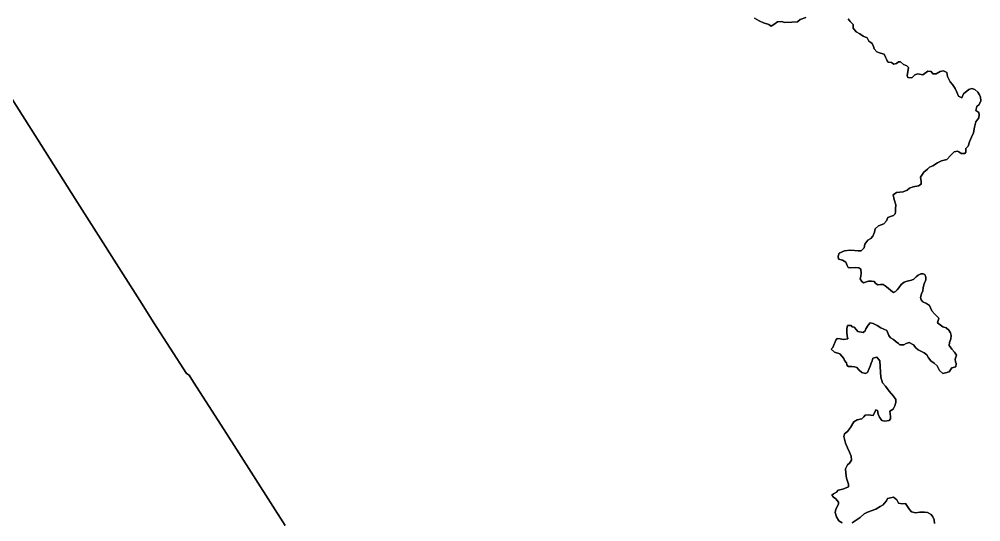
# Model space of a CAD drawing. Header units: inches. Extents: x 33.9 to 41.9, y -4.8 to 5.4.
# Drawn here: x 35.956 to 36.467, y 1.171 to 1.438 of the extents above; entities that cross this region are included whole.
import ezdxf

# ---------------------------------------------------------------- set-up
doc = ezdxf.new("R2010")
doc.units = ezdxf.units.IN
doc.header["$MEASUREMENT"] = 0
doc.layers.add('Counties', color=7, linetype='Continuous')

msp = doc.modelspace()

# ---------------------------------------------------------------- linework, layer by layer
at = {"layer": 'Counties'}
for points in [[(36.37418, 1.43893), (36.37126, 1.43791), (36.36987, 1.43664), (36.36683, 1.43639), (36.36291, 1.43627), (36.36152, 1.43678), (36.35925, 1.43665), (36.35722, 1.43525), (36.35583, 1.43424), (36.35456, 1.43513), (36.35166, 1.43615), (36.34938, 1.43718), (36.34698, 1.43858)], [(36.34698, 1.43858), (36.34938, 1.43718), (36.35166, 1.43615), (36.35456, 1.43513), (36.35583, 1.43424), (36.35722, 1.43525), (36.35925, 1.43665), (36.36152, 1.43678), (36.36291, 1.43627), (36.36683, 1.43639), (36.36987, 1.43664), (36.37126, 1.43791), (36.37418, 1.43893)], [(36.37418, 1.43893), (36.37126, 1.43791), (36.36987, 1.43664), (36.36683, 1.43639), (36.36291, 1.43627), (36.36152, 1.43678), (36.35925, 1.43665), (36.35722, 1.43525), (36.35583, 1.43424), (36.35456, 1.43513), (36.35166, 1.43615), (36.34938, 1.43718), (36.34698, 1.43858)], [(36.34698, 1.43858), (36.34938, 1.43718), (36.35166, 1.43615), (36.35456, 1.43513), (36.35583, 1.43424), (36.35722, 1.43525), (36.35925, 1.43665), (36.36152, 1.43678), (36.36291, 1.43627), (36.36683, 1.43639), (36.36987, 1.43664), (36.37126, 1.43791), (36.37418, 1.43893)], [(36.39352, 1.17038), (36.39175, 1.1714), (36.39049, 1.17357), (36.38986, 1.17574), (36.39012, 1.17752), (36.39113, 1.17918), (36.39151, 1.18045), (36.39152, 1.18122), (36.39025, 1.18313), (36.38899, 1.1839), (36.38798, 1.18504), (36.38899, 1.18568), (36.39051, 1.18657), (36.3914, 1.18759), (36.39393, 1.18822), (36.39697, 1.18949), (36.39697, 1.19089), (36.39584, 1.19395), (36.39547, 1.19676), (36.39534, 1.19892), (36.39636, 1.20109), (36.3975, 1.20198), (36.39851, 1.20364), (36.39827, 1.2058), (36.39738, 1.20784), (36.39638, 1.21014), (36.39524, 1.21269), (36.39436, 1.21613), (36.39475, 1.21753), (36.39639, 1.2188), (36.39791, 1.22097), (36.39969, 1.2239), (36.40146, 1.22504), (36.40399, 1.22555), (36.40501, 1.22657), (36.40577, 1.22758), (36.40729, 1.22771), (36.40868, 1.22745), (36.41007, 1.22732), (36.41058, 1.22834), (36.41134, 1.23038), (36.41235, 1.23), (36.4126, 1.22808), (36.41335, 1.22643), (36.41462, 1.22477), (36.41626, 1.22426), (36.41854, 1.22463), (36.4193, 1.22565), (36.4193, 1.2268), (36.4188, 1.22973), (36.42057, 1.23075), (36.42159, 1.23253), (36.4221, 1.23419), (36.42197, 1.23584), (36.42084, 1.23763), (36.41844, 1.24031), (36.41655, 1.24286), (36.41491, 1.24465), (36.41415, 1.24771), (36.41391, 1.25038), (36.41366, 1.25344), (36.41354, 1.25637), (36.4119, 1.25829), (36.40987, 1.25778), (36.40949, 1.25638), (36.40898, 1.25511), (36.40835, 1.25358), (36.40784, 1.2523), (36.40695, 1.25014), (36.40581, 1.24976), (36.40391, 1.25027), (36.40265, 1.25142), (36.40139, 1.25282), (36.4, 1.25321), (36.39874, 1.25334), (36.39671, 1.25347), (36.39608, 1.25436), (36.39583, 1.25538), (36.39482, 1.25653), (36.39444, 1.25768), (36.3923, 1.2601), (36.38939, 1.261), (36.38762, 1.26265), (36.38864, 1.26355), (36.39016, 1.26737), (36.39092, 1.26826), (36.39244, 1.26813), (36.39421, 1.26774), (36.39649, 1.26812), (36.39624, 1.26965), (36.39599, 1.27157), (36.39599, 1.27335), (36.39637, 1.27526), (36.39827, 1.27513), (36.39878, 1.27449), (36.39991, 1.27423), (36.40118, 1.27296), (36.40193, 1.27207), (36.40471, 1.27155), (36.40573, 1.27232), (36.40611, 1.27346), (36.40738, 1.27537), (36.40839, 1.27652), (36.41004, 1.27626), (36.41206, 1.27511), (36.41408, 1.27396), (36.41572, 1.27319), (36.41724, 1.27255), (36.41825, 1.26988), (36.41925, 1.2686), (36.42077, 1.26771), (36.42229, 1.26656), (36.42342, 1.26566), (36.42418, 1.2649), (36.42633, 1.2649), (36.4276, 1.26566), (36.42912, 1.26617), (36.43152, 1.26489), (36.43265, 1.26336), (36.43391, 1.26221), (36.43707, 1.26067), (36.43859, 1.25953), (36.43934, 1.25799), (36.44061, 1.25634), (36.44237, 1.25519), (36.44401, 1.25378), (36.44527, 1.25123), (36.44704, 1.2497), (36.44844, 1.24995), (36.45046, 1.25059), (36.45173, 1.25275), (36.45388, 1.25326), (36.45414, 1.25491), (36.45376, 1.25594), (36.45363, 1.25721), (36.45427, 1.2595), (36.45326, 1.26103), (36.45187, 1.26257), (36.45036, 1.26461), (36.45049, 1.26614), (36.45125, 1.26817), (36.45151, 1.26996), (36.45113, 1.27136), (36.45025, 1.27263), (36.44886, 1.27391), (36.44696, 1.27455), (36.44418, 1.27659), (36.44482, 1.27914), (36.44268, 1.28131), (36.44116, 1.28297), (36.44053, 1.2845), (36.4399, 1.2859), (36.43826, 1.2868), (36.43637, 1.28769), (36.43548, 1.28884), (36.43511, 1.29012), (36.43562, 1.29203), (36.43638, 1.29368), (36.43663, 1.29547), (36.43714, 1.29738), (36.43803, 1.29942), (36.43804, 1.30094), (36.43753, 1.30222), (36.43665, 1.30273), (36.43538, 1.30261), (36.43399, 1.30197), (36.43285, 1.30108), (36.43158, 1.29981), (36.43032, 1.2993), (36.42804, 1.29879), (36.42652, 1.29828), (36.42487, 1.29701), (36.42361, 1.29523), (36.42272, 1.29408), (36.42183, 1.29319), (36.42082, 1.29281), (36.41943, 1.29371), (36.41804, 1.29498), (36.4164, 1.29626), (36.41539, 1.29703), (36.41387, 1.29703), (36.41223, 1.29678), (36.41122, 1.29767), (36.41058, 1.29856), (36.40907, 1.29882), (36.40755, 1.29869), (36.40489, 1.29793), (36.40401, 1.29857), (36.40312, 1.29997), (36.40338, 1.3015), (36.40364, 1.30291), (36.40351, 1.3052), (36.40238, 1.30584), (36.40048, 1.3061), (36.39808, 1.30584), (36.39669, 1.30597), (36.39618, 1.30712), (36.39555, 1.30878), (36.39366, 1.30993), (36.39164, 1.31044), (36.39139, 1.3121), (36.39202, 1.31363), (36.39481, 1.3149), (36.39784, 1.31527), (36.40012, 1.31502), (36.40202, 1.31489), (36.40366, 1.31488), (36.40531, 1.31641), (36.40556, 1.31845), (36.40709, 1.32061), (36.40873, 1.32138), (36.40975, 1.32265), (36.41063, 1.32482), (36.41114, 1.3266), (36.41279, 1.32825), (36.4157, 1.32927), (36.4171, 1.3308), (36.41773, 1.33258), (36.41925, 1.33321), (36.42077, 1.33359), (36.42166, 1.33461), (36.42179, 1.33563), (36.42192, 1.33703), (36.42205, 1.33933), (36.42117, 1.34213), (36.42066, 1.34468), (36.42244, 1.34595), (36.42598, 1.3462), (36.428, 1.34709), (36.42927, 1.34811), (36.4313, 1.34887), (36.43408, 1.34951), (36.43547, 1.3504), (36.43548, 1.3518), (36.43523, 1.35396), (36.437, 1.35664), (36.4389, 1.35829), (36.43992, 1.35931), (36.44169, 1.36007), (36.4441, 1.36173), (36.44637, 1.36274), (36.44916, 1.3635), (36.45131, 1.36566), (36.45296, 1.36758), (36.45473, 1.36783), (36.45549, 1.36744), (36.45675, 1.36655), (36.45865, 1.36655), (36.45916, 1.36731), (36.45929, 1.36922), (36.46055, 1.3705), (36.46119, 1.37279), (36.46233, 1.37534), (36.46335, 1.37763), (36.46386, 1.38056), (36.4645, 1.38349), (36.46615, 1.38553), (36.4664, 1.38718), (36.46615, 1.38833), (36.46464, 1.38948), (36.46502, 1.39152), (36.46641, 1.39266), (36.46718, 1.3947), (36.46705, 1.39648), (36.46642, 1.39776), (36.46567, 1.39929), (36.46403, 1.40069), (36.46238, 1.40121), (36.46086, 1.40057), (36.45795, 1.39828), (36.45706, 1.39624), (36.45542, 1.39714), (36.45454, 1.39918), (36.45366, 1.40109), (36.45214, 1.40326), (36.45088, 1.40479), (36.45013, 1.40619), (36.4495, 1.40747), (36.44912, 1.40964), (36.44735, 1.41053), (36.44558, 1.41015), (36.44343, 1.40888), (36.44178, 1.40901), (36.44077, 1.41016), (36.439, 1.41041), (36.43634, 1.40851), (36.43381, 1.40889), (36.43217, 1.40839), (36.43052, 1.40686), (36.4285, 1.40699), (36.42812, 1.40801), (36.4285, 1.41005), (36.42876, 1.41234), (36.42788, 1.41323), (36.42611, 1.414), (36.42459, 1.41541), (36.42346, 1.41528), (36.42232, 1.41439), (36.42105, 1.41414), (36.41979, 1.4149), (36.41802, 1.41516), (36.41739, 1.4158), (36.41701, 1.41669), (36.4165, 1.41784), (36.41587, 1.4195), (36.41398, 1.42001), (36.41196, 1.42065), (36.41057, 1.42231), (36.41019, 1.42358), (36.40956, 1.42511), (36.40868, 1.42562), (36.40779, 1.42626), (36.40678, 1.42805), (36.40464, 1.42894), (36.40299, 1.43022), (36.40097, 1.43137), (36.39946, 1.43328), (36.39934, 1.43519), (36.3977, 1.43685), (36.39669, 1.43826)], [(36.39669, 1.43826), (36.3977, 1.43685), (36.39934, 1.43519), (36.39946, 1.43328), (36.40097, 1.43137), (36.40299, 1.43022), (36.40464, 1.42894), (36.40678, 1.42805), (36.40779, 1.42626), (36.40868, 1.42562), (36.40956, 1.42511), (36.41019, 1.42358), (36.41057, 1.42231), (36.41196, 1.42065), (36.41398, 1.42001), (36.41587, 1.4195), (36.4165, 1.41784), (36.41701, 1.41669), (36.41739, 1.4158), (36.41802, 1.41516), (36.41979, 1.4149), (36.42105, 1.41414), (36.42232, 1.41439), (36.42346, 1.41528), (36.42459, 1.41541), (36.42611, 1.414), (36.42788, 1.41323), (36.42876, 1.41234), (36.4285, 1.41005), (36.42812, 1.40801), (36.4285, 1.40699), (36.43052, 1.40686), (36.43217, 1.40839), (36.43381, 1.40889), (36.43634, 1.40851), (36.439, 1.41041), (36.44077, 1.41016), (36.44178, 1.40901), (36.44343, 1.40888), (36.44558, 1.41015), (36.44735, 1.41053), (36.44912, 1.40964), (36.4495, 1.40747), (36.45013, 1.40619), (36.45088, 1.40479), (36.45214, 1.40326), (36.45366, 1.40109), (36.45454, 1.39918), (36.45542, 1.39714), (36.45706, 1.39624), (36.45795, 1.39828), (36.46086, 1.40057), (36.46238, 1.40121), (36.46403, 1.40069), (36.46567, 1.39929), (36.46642, 1.39776), (36.46705, 1.39648), (36.46718, 1.3947), (36.46641, 1.39266), (36.46502, 1.39152), (36.46464, 1.38948), (36.46615, 1.38833), (36.4664, 1.38718), (36.46615, 1.38553), (36.4645, 1.38349), (36.46386, 1.38056), (36.46335, 1.37763), (36.46233, 1.37534), (36.46119, 1.37279), (36.46055, 1.3705), (36.45929, 1.36922), (36.45916, 1.36731), (36.45865, 1.36655), (36.45675, 1.36655), (36.45549, 1.36744), (36.45473, 1.36783), (36.45296, 1.36758), (36.45131, 1.36566), (36.44916, 1.3635), (36.44637, 1.36274), (36.4441, 1.36173), (36.44169, 1.36007), (36.43992, 1.35931), (36.4389, 1.35829), (36.437, 1.35664), (36.43523, 1.35396), (36.43548, 1.3518), (36.43547, 1.3504), (36.43408, 1.34951), (36.4313, 1.34887), (36.42927, 1.34811), (36.428, 1.34709), (36.42598, 1.3462), (36.42244, 1.34595), (36.42066, 1.34468), (36.42117, 1.34213), (36.42205, 1.33933), (36.42192, 1.33703), (36.42179, 1.33563), (36.42166, 1.33461), (36.42077, 1.33359), (36.41925, 1.33321), (36.41773, 1.33258), (36.4171, 1.3308), (36.4157, 1.32927), (36.41279, 1.32825), (36.41114, 1.3266), (36.41063, 1.32482), (36.40975, 1.32265), (36.40873, 1.32138), (36.40709, 1.32061), (36.40556, 1.31845), (36.40531, 1.31641), (36.40366, 1.31488), (36.40202, 1.31489), (36.40012, 1.31502), (36.39784, 1.31527), (36.39481, 1.3149), (36.39202, 1.31363), (36.39139, 1.3121), (36.39164, 1.31044), (36.39366, 1.30993), (36.39555, 1.30878), (36.39618, 1.30712), (36.39669, 1.30597), (36.39808, 1.30584), (36.40048, 1.3061), (36.40238, 1.30584), (36.40351, 1.3052), (36.40364, 1.30291), (36.40338, 1.3015), (36.40312, 1.29997), (36.40401, 1.29857), (36.40489, 1.29793), (36.40755, 1.29869), (36.40907, 1.29882), (36.41058, 1.29856), (36.41122, 1.29767), (36.41223, 1.29678), (36.41387, 1.29703), (36.41539, 1.29703), (36.4164, 1.29626), (36.41804, 1.29498), (36.41943, 1.29371), (36.42082, 1.29281), (36.42183, 1.29319), (36.42272, 1.29408), (36.42361, 1.29523), (36.42487, 1.29701), (36.42652, 1.29828), (36.42804, 1.29879), (36.43032, 1.2993), (36.43158, 1.29981), (36.43285, 1.30108), (36.43399, 1.30197), (36.43538, 1.30261), (36.43665, 1.30273), (36.43753, 1.30222), (36.43804, 1.30094), (36.43803, 1.29942), (36.43714, 1.29738), (36.43663, 1.29547), (36.43638, 1.29368), (36.43562, 1.29203), (36.43511, 1.29012), (36.43548, 1.28884), (36.43637, 1.28769), (36.43826, 1.2868), (36.4399, 1.2859), (36.44053, 1.2845), (36.44116, 1.28297), (36.44268, 1.28131), (36.44482, 1.27914), (36.44418, 1.27659), (36.44696, 1.27455), (36.44886, 1.27391), (36.45025, 1.27263), (36.45113, 1.27136), (36.45151, 1.26996), (36.45125, 1.26817), (36.45049, 1.26614), (36.45036, 1.26461), (36.45187, 1.26257), (36.45326, 1.26103), (36.45427, 1.2595), (36.45363, 1.25721), (36.45376, 1.25594), (36.45414, 1.25491), (36.45388, 1.25326), (36.45173, 1.25275), (36.45046, 1.25059), (36.44844, 1.24995), (36.44704, 1.2497), (36.44527, 1.25123), (36.44401, 1.25378), (36.44237, 1.25519), (36.44061, 1.25634), (36.43934, 1.25799), (36.43859, 1.25953), (36.43707, 1.26067), (36.43391, 1.26221), (36.43265, 1.26336), (36.43152, 1.26489), (36.42912, 1.26617), (36.4276, 1.26566), (36.42633, 1.2649), (36.42418, 1.2649), (36.42342, 1.26566), (36.42229, 1.26656), (36.42077, 1.26771), (36.41925, 1.2686), (36.41825, 1.26988), (36.41724, 1.27255), (36.41572, 1.27319), (36.41408, 1.27396), (36.41206, 1.27511), (36.41004, 1.27626), (36.40839, 1.27652), (36.40738, 1.27537), (36.40611, 1.27346), (36.40573, 1.27232), (36.40471, 1.27155), (36.40193, 1.27207), (36.40118, 1.27296), (36.39991, 1.27423), (36.39878, 1.27449), (36.39827, 1.27513), (36.39637, 1.27526), (36.39599, 1.27335), (36.39599, 1.27157), (36.39624, 1.26965), (36.39649, 1.26812), (36.39421, 1.26774), (36.39244, 1.26813), (36.39092, 1.26826), (36.39016, 1.26737), (36.38864, 1.26355), (36.38762, 1.26265), (36.38939, 1.261), (36.3923, 1.2601), (36.39444, 1.25768), (36.39482, 1.25653), (36.39583, 1.25538), (36.39608, 1.25436), (36.39671, 1.25347), (36.39874, 1.25334), (36.4, 1.25321), (36.40139, 1.25282), (36.40265, 1.25142), (36.40391, 1.25027), (36.40581, 1.24976), (36.40695, 1.25014), (36.40784, 1.2523), (36.40835, 1.25358), (36.40898, 1.25511), (36.40949, 1.25638), (36.40987, 1.25778), (36.4119, 1.25829), (36.41354, 1.25637), (36.41366, 1.25344), (36.41391, 1.25038), (36.41415, 1.24771), (36.41491, 1.24465), (36.41655, 1.24286), (36.41844, 1.24031), (36.42084, 1.23763), (36.42197, 1.23584), (36.4221, 1.23419), (36.42159, 1.23253), (36.42057, 1.23075), (36.4188, 1.22973), (36.4193, 1.2268), (36.4193, 1.22565), (36.41854, 1.22463), (36.41626, 1.22426), (36.41462, 1.22477), (36.41335, 1.22643), (36.4126, 1.22808), (36.41235, 1.23), (36.41134, 1.23038), (36.41058, 1.22834), (36.41007, 1.22732), (36.40868, 1.22745), (36.40729, 1.22771), (36.40577, 1.22758), (36.40501, 1.22657), (36.40399, 1.22555), (36.40146, 1.22504), (36.39969, 1.2239), (36.39791, 1.22097), (36.39639, 1.2188), (36.39475, 1.21753), (36.39436, 1.21613), (36.39524, 1.21269), (36.39638, 1.21014), (36.39738, 1.20784), (36.39827, 1.2058), (36.39851, 1.20364), (36.3975, 1.20198), (36.39636, 1.20109), (36.39534, 1.19892), (36.39547, 1.19676), (36.39584, 1.19395), (36.39697, 1.19089), (36.39697, 1.18949), (36.39393, 1.18822), (36.3914, 1.18759), (36.39051, 1.18657), (36.38899, 1.18568), (36.38798, 1.18504), (36.38899, 1.1839), (36.39025, 1.18313), (36.39152, 1.18122), (36.39151, 1.18045), (36.39113, 1.17918), (36.39012, 1.17752), (36.38986, 1.17574), (36.39049, 1.17357), (36.39175, 1.1714), (36.39352, 1.17038)], [(36.39352, 1.17038), (36.39175, 1.1714), (36.39049, 1.17357), (36.38986, 1.17574), (36.39012, 1.17752), (36.39113, 1.17918), (36.39151, 1.18045), (36.39152, 1.18122), (36.39025, 1.18313), (36.38899, 1.1839), (36.38798, 1.18504), (36.38899, 1.18568), (36.39051, 1.18657), (36.3914, 1.18759), (36.39393, 1.18822), (36.39697, 1.18949), (36.39697, 1.19089), (36.39584, 1.19395), (36.39547, 1.19676), (36.39534, 1.19892), (36.39636, 1.20109), (36.3975, 1.20198), (36.39851, 1.20364), (36.39827, 1.2058), (36.39738, 1.20784), (36.39638, 1.21014), (36.39524, 1.21269), (36.39436, 1.21613), (36.39475, 1.21753), (36.39639, 1.2188), (36.39791, 1.22097), (36.39969, 1.2239), (36.40146, 1.22504), (36.40399, 1.22555), (36.40501, 1.22657), (36.40577, 1.22758), (36.40729, 1.22771), (36.40868, 1.22745), (36.41007, 1.22732), (36.41058, 1.22834), (36.41134, 1.23038), (36.41235, 1.23), (36.4126, 1.22808), (36.41335, 1.22643), (36.41462, 1.22477), (36.41626, 1.22426), (36.41854, 1.22463), (36.4193, 1.22565), (36.4193, 1.2268), (36.4188, 1.22973), (36.42057, 1.23075), (36.42159, 1.23253), (36.4221, 1.23419), (36.42197, 1.23584), (36.42084, 1.23763), (36.41844, 1.24031), (36.41655, 1.24286), (36.41491, 1.24465), (36.41415, 1.24771), (36.41391, 1.25038), (36.41366, 1.25344), (36.41354, 1.25637), (36.4119, 1.25829), (36.40987, 1.25778), (36.40949, 1.25638), (36.40898, 1.25511), (36.40835, 1.25358), (36.40784, 1.2523), (36.40695, 1.25014), (36.40581, 1.24976), (36.40391, 1.25027), (36.40265, 1.25142), (36.40139, 1.25282), (36.4, 1.25321), (36.39874, 1.25334), (36.39671, 1.25347), (36.39608, 1.25436), (36.39583, 1.25538), (36.39482, 1.25653), (36.39444, 1.25768), (36.3923, 1.2601), (36.38939, 1.261), (36.38762, 1.26265), (36.38864, 1.26355), (36.39016, 1.26737), (36.39092, 1.26826), (36.39244, 1.26813), (36.39421, 1.26774), (36.39649, 1.26812), (36.39624, 1.26965), (36.39599, 1.27157), (36.39599, 1.27335), (36.39637, 1.27526), (36.39827, 1.27513), (36.39878, 1.27449), (36.39991, 1.27423), (36.40118, 1.27296), (36.40193, 1.27207), (36.40471, 1.27155), (36.40573, 1.27232), (36.40611, 1.27346), (36.40738, 1.27537), (36.40839, 1.27652), (36.41004, 1.27626), (36.41206, 1.27511), (36.41408, 1.27396), (36.41572, 1.27319), (36.41724, 1.27255), (36.41825, 1.26988), (36.41925, 1.2686), (36.42077, 1.26771), (36.42229, 1.26656), (36.42342, 1.26566), (36.42418, 1.2649), (36.42633, 1.2649), (36.4276, 1.26566), (36.42912, 1.26617), (36.43152, 1.26489), (36.43265, 1.26336), (36.43391, 1.26221), (36.43707, 1.26067), (36.43859, 1.25953), (36.43934, 1.25799), (36.44061, 1.25634), (36.44237, 1.25519), (36.44401, 1.25378), (36.44527, 1.25123), (36.44704, 1.2497), (36.44844, 1.24995), (36.45046, 1.25059), (36.45173, 1.25275), (36.45388, 1.25326), (36.45414, 1.25491), (36.45376, 1.25594), (36.45363, 1.25721), (36.45427, 1.2595), (36.45326, 1.26103), (36.45187, 1.26257), (36.45036, 1.26461), (36.45049, 1.26614), (36.45125, 1.26817), (36.45151, 1.26996), (36.45113, 1.27136), (36.45025, 1.27263), (36.44886, 1.27391), (36.44696, 1.27455), (36.44418, 1.27659), (36.44482, 1.27914), (36.44268, 1.28131), (36.44116, 1.28297), (36.44053, 1.2845), (36.4399, 1.2859), (36.43826, 1.2868), (36.43637, 1.28769), (36.43548, 1.28884), (36.43511, 1.29012), (36.43562, 1.29203), (36.43638, 1.29368), (36.43663, 1.29547), (36.43714, 1.29738), (36.43803, 1.29942), (36.43804, 1.30094), (36.43753, 1.30222), (36.43665, 1.30273), (36.43538, 1.30261), (36.43399, 1.30197), (36.43285, 1.30108), (36.43158, 1.29981), (36.43032, 1.2993), (36.42804, 1.29879), (36.42652, 1.29828), (36.42487, 1.29701), (36.42361, 1.29523), (36.42272, 1.29408), (36.42183, 1.29319), (36.42082, 1.29281), (36.41943, 1.29371), (36.41804, 1.29498), (36.4164, 1.29626), (36.41539, 1.29703), (36.41387, 1.29703), (36.41223, 1.29678), (36.41122, 1.29767), (36.41058, 1.29856), (36.40907, 1.29882), (36.40755, 1.29869), (36.40489, 1.29793), (36.40401, 1.29857), (36.40312, 1.29997), (36.40338, 1.3015), (36.40364, 1.30291), (36.40351, 1.3052), (36.40238, 1.30584), (36.40048, 1.3061), (36.39808, 1.30584), (36.39669, 1.30597), (36.39618, 1.30712), (36.39555, 1.30878), (36.39366, 1.30993), (36.39164, 1.31044), (36.39139, 1.3121), (36.39202, 1.31363), (36.39481, 1.3149), (36.39784, 1.31527), (36.40012, 1.31502), (36.40202, 1.31489), (36.40366, 1.31488), (36.40531, 1.31641), (36.40556, 1.31845), (36.40709, 1.32061), (36.40873, 1.32138), (36.40975, 1.32265), (36.41063, 1.32482), (36.41114, 1.3266), (36.41279, 1.32825), (36.4157, 1.32927), (36.4171, 1.3308), (36.41773, 1.33258), (36.41925, 1.33321), (36.42077, 1.33359), (36.42166, 1.33461), (36.42179, 1.33563), (36.42192, 1.33703), (36.42205, 1.33933), (36.42117, 1.34213), (36.42066, 1.34468), (36.42244, 1.34595), (36.42598, 1.3462), (36.428, 1.34709), (36.42927, 1.34811), (36.4313, 1.34887), (36.43408, 1.34951), (36.43547, 1.3504), (36.43548, 1.3518), (36.43523, 1.35396), (36.437, 1.35664), (36.4389, 1.35829), (36.43992, 1.35931), (36.44169, 1.36007), (36.4441, 1.36173), (36.44637, 1.36274), (36.44916, 1.3635), (36.45131, 1.36566), (36.45296, 1.36758), (36.45473, 1.36783), (36.45549, 1.36744), (36.45675, 1.36655), (36.45865, 1.36655), (36.45916, 1.36731), (36.45929, 1.36922), (36.46055, 1.3705), (36.46119, 1.37279), (36.46233, 1.37534), (36.46335, 1.37763), (36.46386, 1.38056), (36.4645, 1.38349), (36.46615, 1.38553), (36.4664, 1.38718), (36.46615, 1.38833), (36.46464, 1.38948), (36.46502, 1.39152), (36.46641, 1.39266), (36.46718, 1.3947), (36.46705, 1.39648), (36.46642, 1.39776), (36.46567, 1.39929), (36.46403, 1.40069), (36.46238, 1.40121), (36.46086, 1.40057), (36.45795, 1.39828), (36.45706, 1.39624), (36.45542, 1.39714), (36.45454, 1.39918), (36.45366, 1.40109), (36.45214, 1.40326), (36.45088, 1.40479), (36.45013, 1.40619), (36.4495, 1.40747), (36.44912, 1.40964), (36.44735, 1.41053), (36.44558, 1.41015), (36.44343, 1.40888), (36.44178, 1.40901), (36.44077, 1.41016), (36.439, 1.41041), (36.43634, 1.40851), (36.43381, 1.40889), (36.43217, 1.40839), (36.43052, 1.40686), (36.4285, 1.40699), (36.42812, 1.40801), (36.4285, 1.41005), (36.42876, 1.41234), (36.42788, 1.41323), (36.42611, 1.414), (36.42459, 1.41541), (36.42346, 1.41528), (36.42232, 1.41439), (36.42105, 1.41414), (36.41979, 1.4149), (36.41802, 1.41516), (36.41739, 1.4158), (36.41701, 1.41669), (36.4165, 1.41784), (36.41587, 1.4195), (36.41398, 1.42001), (36.41196, 1.42065), (36.41057, 1.42231), (36.41019, 1.42358), (36.40956, 1.42511), (36.40868, 1.42562), (36.40779, 1.42626), (36.40678, 1.42805), (36.40464, 1.42894), (36.40299, 1.43022), (36.40097, 1.43137), (36.39946, 1.43328), (36.39934, 1.43519), (36.3977, 1.43685), (36.39669, 1.43826)], [(36.39669, 1.43826), (36.3977, 1.43685), (36.39934, 1.43519), (36.39946, 1.43328), (36.40097, 1.43137), (36.40299, 1.43022), (36.40464, 1.42894), (36.40678, 1.42805), (36.40779, 1.42626), (36.40868, 1.42562), (36.40956, 1.42511), (36.41019, 1.42358), (36.41057, 1.42231), (36.41196, 1.42065), (36.41398, 1.42001), (36.41587, 1.4195), (36.4165, 1.41784), (36.41701, 1.41669), (36.41739, 1.4158), (36.41802, 1.41516), (36.41979, 1.4149), (36.42105, 1.41414), (36.42232, 1.41439), (36.42346, 1.41528), (36.42459, 1.41541), (36.42611, 1.414), (36.42788, 1.41323), (36.42876, 1.41234), (36.4285, 1.41005), (36.42812, 1.40801), (36.4285, 1.40699), (36.43052, 1.40686), (36.43217, 1.40839), (36.43381, 1.40889), (36.43634, 1.40851), (36.439, 1.41041), (36.44077, 1.41016), (36.44178, 1.40901), (36.44343, 1.40888), (36.44558, 1.41015), (36.44735, 1.41053), (36.44912, 1.40964), (36.4495, 1.40747), (36.45013, 1.40619), (36.45088, 1.40479), (36.45214, 1.40326), (36.45366, 1.40109), (36.45454, 1.39918), (36.45542, 1.39714), (36.45706, 1.39624), (36.45795, 1.39828), (36.46086, 1.40057), (36.46238, 1.40121), (36.46403, 1.40069), (36.46567, 1.39929), (36.46642, 1.39776), (36.46705, 1.39648), (36.46718, 1.3947), (36.46641, 1.39266), (36.46502, 1.39152), (36.46464, 1.38948), (36.46615, 1.38833), (36.4664, 1.38718), (36.46615, 1.38553), (36.4645, 1.38349), (36.46386, 1.38056), (36.46335, 1.37763), (36.46233, 1.37534), (36.46119, 1.37279), (36.46055, 1.3705), (36.45929, 1.36922), (36.45916, 1.36731), (36.45865, 1.36655), (36.45675, 1.36655), (36.45549, 1.36744), (36.45473, 1.36783), (36.45296, 1.36758), (36.45131, 1.36566), (36.44916, 1.3635), (36.44637, 1.36274), (36.4441, 1.36173), (36.44169, 1.36007), (36.43992, 1.35931), (36.4389, 1.35829), (36.437, 1.35664), (36.43523, 1.35396), (36.43548, 1.3518), (36.43547, 1.3504), (36.43408, 1.34951), (36.4313, 1.34887), (36.42927, 1.34811), (36.428, 1.34709), (36.42598, 1.3462), (36.42244, 1.34595), (36.42066, 1.34468), (36.42117, 1.34213), (36.42205, 1.33933), (36.42192, 1.33703), (36.42179, 1.33563), (36.42166, 1.33461), (36.42077, 1.33359), (36.41925, 1.33321), (36.41773, 1.33258), (36.4171, 1.3308), (36.4157, 1.32927), (36.41279, 1.32825), (36.41114, 1.3266), (36.41063, 1.32482), (36.40975, 1.32265), (36.40873, 1.32138), (36.40709, 1.32061), (36.40556, 1.31845), (36.40531, 1.31641), (36.40366, 1.31488), (36.40202, 1.31489), (36.40012, 1.31502), (36.39784, 1.31527), (36.39481, 1.3149), (36.39202, 1.31363), (36.39139, 1.3121), (36.39164, 1.31044), (36.39366, 1.30993), (36.39555, 1.30878), (36.39618, 1.30712), (36.39669, 1.30597), (36.39808, 1.30584), (36.40048, 1.3061), (36.40238, 1.30584), (36.40351, 1.3052), (36.40364, 1.30291), (36.40338, 1.3015), (36.40312, 1.29997), (36.40401, 1.29857), (36.40489, 1.29793), (36.40755, 1.29869), (36.40907, 1.29882), (36.41058, 1.29856), (36.41122, 1.29767), (36.41223, 1.29678), (36.41387, 1.29703), (36.41539, 1.29703), (36.4164, 1.29626), (36.41804, 1.29498), (36.41943, 1.29371), (36.42082, 1.29281), (36.42183, 1.29319), (36.42272, 1.29408), (36.42361, 1.29523), (36.42487, 1.29701), (36.42652, 1.29828), (36.42804, 1.29879), (36.43032, 1.2993), (36.43158, 1.29981), (36.43285, 1.30108), (36.43399, 1.30197), (36.43538, 1.30261), (36.43665, 1.30273), (36.43753, 1.30222), (36.43804, 1.30094), (36.43803, 1.29942), (36.43714, 1.29738), (36.43663, 1.29547), (36.43638, 1.29368), (36.43562, 1.29203), (36.43511, 1.29012), (36.43548, 1.28884), (36.43637, 1.28769), (36.43826, 1.2868), (36.4399, 1.2859), (36.44053, 1.2845), (36.44116, 1.28297), (36.44268, 1.28131), (36.44482, 1.27914), (36.44418, 1.27659), (36.44696, 1.27455), (36.44886, 1.27391), (36.45025, 1.27263), (36.45113, 1.27136), (36.45151, 1.26996), (36.45125, 1.26817), (36.45049, 1.26614), (36.45036, 1.26461), (36.45187, 1.26257), (36.45326, 1.26103), (36.45427, 1.2595), (36.45363, 1.25721), (36.45376, 1.25594), (36.45414, 1.25491), (36.45388, 1.25326), (36.45173, 1.25275), (36.45046, 1.25059), (36.44844, 1.24995), (36.44704, 1.2497), (36.44527, 1.25123), (36.44401, 1.25378), (36.44237, 1.25519), (36.44061, 1.25634), (36.43934, 1.25799), (36.43859, 1.25953), (36.43707, 1.26067), (36.43391, 1.26221), (36.43265, 1.26336), (36.43152, 1.26489), (36.42912, 1.26617), (36.4276, 1.26566), (36.42633, 1.2649), (36.42418, 1.2649), (36.42342, 1.26566), (36.42229, 1.26656), (36.42077, 1.26771), (36.41925, 1.2686), (36.41825, 1.26988), (36.41724, 1.27255), (36.41572, 1.27319), (36.41408, 1.27396), (36.41206, 1.27511), (36.41004, 1.27626), (36.40839, 1.27652), (36.40738, 1.27537), (36.40611, 1.27346), (36.40573, 1.27232), (36.40471, 1.27155), (36.40193, 1.27207), (36.40118, 1.27296), (36.39991, 1.27423), (36.39878, 1.27449), (36.39827, 1.27513), (36.39637, 1.27526), (36.39599, 1.27335), (36.39599, 1.27157), (36.39624, 1.26965), (36.39649, 1.26812), (36.39421, 1.26774), (36.39244, 1.26813), (36.39092, 1.26826), (36.39016, 1.26737), (36.38864, 1.26355), (36.38762, 1.26265), (36.38939, 1.261), (36.3923, 1.2601), (36.39444, 1.25768), (36.39482, 1.25653), (36.39583, 1.25538), (36.39608, 1.25436), (36.39671, 1.25347), (36.39874, 1.25334), (36.4, 1.25321), (36.40139, 1.25282), (36.40265, 1.25142), (36.40391, 1.25027), (36.40581, 1.24976), (36.40695, 1.25014), (36.40784, 1.2523), (36.40835, 1.25358), (36.40898, 1.25511), (36.40949, 1.25638), (36.40987, 1.25778), (36.4119, 1.25829), (36.41354, 1.25637), (36.41366, 1.25344), (36.41391, 1.25038), (36.41415, 1.24771), (36.41491, 1.24465), (36.41655, 1.24286), (36.41844, 1.24031), (36.42084, 1.23763), (36.42197, 1.23584), (36.4221, 1.23419), (36.42159, 1.23253), (36.42057, 1.23075), (36.4188, 1.22973), (36.4193, 1.2268), (36.4193, 1.22565), (36.41854, 1.22463), (36.41626, 1.22426), (36.41462, 1.22477), (36.41335, 1.22643), (36.4126, 1.22808), (36.41235, 1.23), (36.41134, 1.23038), (36.41058, 1.22834), (36.41007, 1.22732), (36.40868, 1.22745), (36.40729, 1.22771), (36.40577, 1.22758), (36.40501, 1.22657), (36.40399, 1.22555), (36.40146, 1.22504), (36.39969, 1.2239), (36.39791, 1.22097), (36.39639, 1.2188), (36.39475, 1.21753), (36.39436, 1.21613), (36.39524, 1.21269), (36.39638, 1.21014), (36.39738, 1.20784), (36.39827, 1.2058), (36.39851, 1.20364), (36.3975, 1.20198), (36.39636, 1.20109), (36.39534, 1.19892), (36.39547, 1.19676), (36.39584, 1.19395), (36.39697, 1.19089), (36.39697, 1.18949), (36.39393, 1.18822), (36.3914, 1.18759), (36.39051, 1.18657), (36.38899, 1.18568), (36.38798, 1.18504), (36.38899, 1.1839), (36.39025, 1.18313), (36.39152, 1.18122), (36.39151, 1.18045), (36.39113, 1.17918), (36.39012, 1.17752), (36.38986, 1.17574), (36.39049, 1.17357), (36.39175, 1.1714), (36.39352, 1.17038)], [(36.0975, 1.16894), (36.0651, 1.2197), (36.04893, 1.24508), (36.04653, 1.24871), (36.04522, 1.24971), (36.02773, 1.27668), (36.02031, 1.28852), (35.98605, 1.34253), (35.96595, 1.37424), (35.93093, 1.42935)], [(35.93093, 1.42935), (35.96595, 1.37424), (35.98605, 1.34253), (36.02031, 1.28852), (36.02773, 1.27668), (36.04522, 1.24971), (36.04653, 1.24871), (36.04893, 1.24508), (36.0651, 1.2197), (36.0975, 1.16894)], [(36.0975, 1.16894), (36.0651, 1.2197), (36.04893, 1.24508), (36.04653, 1.24871), (36.04522, 1.24971), (36.02773, 1.27668), (36.02031, 1.28852), (35.98605, 1.34253), (35.96595, 1.37424), (35.93093, 1.42935)], [(35.93093, 1.42935), (35.96595, 1.37424), (35.98605, 1.34253), (36.02031, 1.28852), (36.02773, 1.27668), (36.04522, 1.24971), (36.04653, 1.24871), (36.04893, 1.24508), (36.0651, 1.2197), (36.0975, 1.16894)], [(36.44259, 1.16993), (36.44247, 1.17184), (36.44171, 1.1735), (36.44083, 1.17465), (36.43893, 1.1758), (36.43729, 1.17605), (36.43476, 1.17593), (36.43248, 1.17568), (36.43046, 1.17606), (36.42932, 1.17734), (36.42819, 1.179), (36.42718, 1.18053), (36.42541, 1.1804), (36.42351, 1.18079), (36.42263, 1.18257), (36.42086, 1.18398), (36.4177, 1.18322), (36.41706, 1.18207), (36.41592, 1.18054), (36.41529, 1.17991), (36.41377, 1.17889), (36.41149, 1.17762), (36.40706, 1.17597), (36.40516, 1.17508), (36.40314, 1.17317), (36.40098, 1.17177), (36.39883, 1.17037)], [(36.39883, 1.17037), (36.40098, 1.17177), (36.40314, 1.17317), (36.40516, 1.17508), (36.40706, 1.17597), (36.41149, 1.17762), (36.41377, 1.17889), (36.41529, 1.17991), (36.41592, 1.18054), (36.41706, 1.18207), (36.4177, 1.18322), (36.42086, 1.18398), (36.42263, 1.18257), (36.42351, 1.18079), (36.42541, 1.1804), (36.42718, 1.18053), (36.42819, 1.179), (36.42932, 1.17734), (36.43046, 1.17606), (36.43248, 1.17568), (36.43476, 1.17593), (36.43729, 1.17605), (36.43893, 1.1758), (36.44083, 1.17465), (36.44171, 1.1735), (36.44247, 1.17184), (36.44259, 1.16993)], [(36.44259, 1.16993), (36.44247, 1.17184), (36.44171, 1.1735), (36.44083, 1.17465), (36.43893, 1.1758), (36.43729, 1.17605), (36.43476, 1.17593), (36.43248, 1.17568), (36.43046, 1.17606), (36.42932, 1.17734), (36.42819, 1.179), (36.42718, 1.18053), (36.42541, 1.1804), (36.42351, 1.18079), (36.42263, 1.18257), (36.42086, 1.18398), (36.4177, 1.18322), (36.41706, 1.18207), (36.41592, 1.18054), (36.41529, 1.17991), (36.41377, 1.17889), (36.41149, 1.17762), (36.40706, 1.17597), (36.40516, 1.17508), (36.40314, 1.17317), (36.40098, 1.17177), (36.39883, 1.17037)], [(36.39883, 1.17037), (36.40098, 1.17177), (36.40314, 1.17317), (36.40516, 1.17508), (36.40706, 1.17597), (36.41149, 1.17762), (36.41377, 1.17889), (36.41529, 1.17991), (36.41592, 1.18054), (36.41706, 1.18207), (36.4177, 1.18322), (36.42086, 1.18398), (36.42263, 1.18257), (36.42351, 1.18079), (36.42541, 1.1804), (36.42718, 1.18053), (36.42819, 1.179), (36.42932, 1.17734), (36.43046, 1.17606), (36.43248, 1.17568), (36.43476, 1.17593), (36.43729, 1.17605), (36.43893, 1.1758), (36.44083, 1.17465), (36.44171, 1.1735), (36.44247, 1.17184), (36.44259, 1.16993)]]:
    msp.add_lwpolyline(points, dxfattribs=at)

doc.saveas('drawing.dxf')
